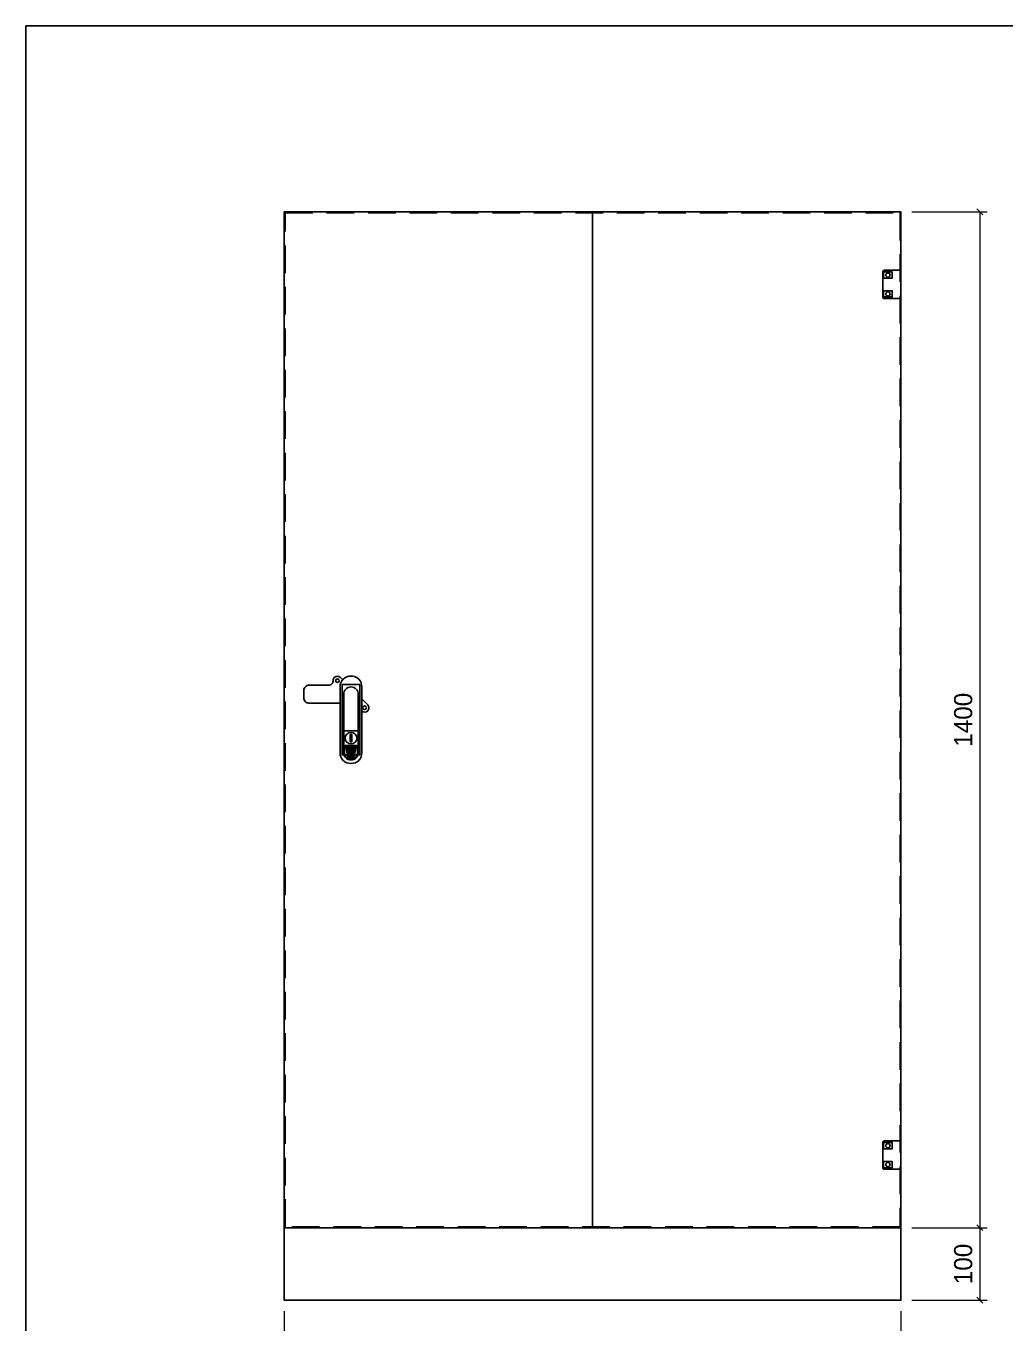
# Model space of a CAD drawing. Header units: millimetres. Extents: x 0 to 3881, y 0 to 2744.
# Drawn here: x 0 to 1349, y 957 to 2744 of the extents above; entities that cross this region are included whole.
import ezdxf
from ezdxf.enums import TextEntityAlignment as Align

# ---------------------------------------------------------------- set-up
doc = ezdxf.new("R2010")
doc.units = ezdxf.units.MM
doc.linetypes.add('HIDDENX2', pattern=[19.05, 12.7, -6.35])
doc.layers.add('DIM', color=253, linetype='Continuous')
doc.styles.add('Tahoma (Input Text)', font='tahoma.ttf')
doc.dimstyles.new('Dim-25', dxfattribs={"dimtxt": 25, "dimasz": 8, "dimexe": 10, "dimexo": 15, "dimgap": 10, "dimtad": 1, "dimdec": 0, "dimtxsty": 'Standard', "dimblk": 'OBLIQUE', "dimcen": 10, "dimclrd": 5, "dimclre": 5, "dimclrt": 3, "dimazin": 3, "dimtfac": 1, "dimtdec": 0, "dimtmove": 0, "dimatfit": 3, "dimldrblk": 'OBLIQUE', "dimlwd": 9, "dimlwe": 9})

# ---------------------------------------------------------------- blocks, each defined once
blk = doc.blocks.new('khungtenAsean2')
at = {"color": 7}
blk.add_lwpolyline([(0, 0), (2970, 0), (2970, -2100), (0, -2100)], close=True, dxfattribs=at)
at = {"color": 1, "style": 'Tahoma (Input Text)', "flags": 8}
for tag, p in [('#01', (137.1, -2021.3)), ('#03', (506.6, -2019.3)), ('#05', (1106.6, -2021.3)), ('#07', (1834.7, -2021.3)), ('#09', (2146.7, -2021.3)), ('#02', (98.5, -2081.3)), ('#04', (486.1, -2081.3)), ('#06', (1065.3, -2081.3)), ('#08', (1817.4, -2081.3)), ('#10', (2146.7, -2081.3))]:
    blk.add_attdef(tag, p, '', height=25, dxfattribs=at)
blk.add_attdef('#11', text='', height=25, dxfattribs=at).set_placement((2915, -2067.3), align=Align.CENTER)
blk = doc.blocks.new('HL044-1')
at = {"color": 1}
blk.add_lwpolyline([(2, 0), (25, 0), (25, 39), (2, 39, 0.414214), (0, 37), (0, 2, 0.414214)], format="xyb", close=True, dxfattribs=at)
for centre in [(7, 32.5), (7, 6.5)]:
    blk.add_circle(centre, 3, dxfattribs=at)
blk = doc.blocks.new('*D4')
at = {"color": 0, "linetype": 'ByBlock', "lineweight": -2}
for p, q in [((1318.7, 2484), (1310.7, 2492)), ((1310.7, 1092), (1318.7, 1084))]:
    blk.add_line(p, q, dxfattribs=at)
at = {"layer": 'Defpoints', "color": 0, "ltscale": 3, "transparency": 16777216}
for p in [(1206, 2488), (1206, 1088), (1314.7, 1088)]:
    blk.add_point(p, dxfattribs=at)
at = {"layer": 'DIM', "color": 5, "lineweight": 9, "ltscale": 3, "transparency": 16777216}
for p, q in [((1221, 2488), (1324.7, 2488)), ((1314.7, 2488), (1314.7, 1088)), ((1221, 1088), (1324.7, 1088))]:
    blk.add_line(p, q, dxfattribs=at)
at = {"layer": 'DIM', "color": 3, "ltscale": 3, "transparency": 16777216, "insert": (1291.9, 1788), "char_height": 25, "attachment_point": 5, "rotation": 90}
blk.add_mtext('1400', dxfattribs=at)
blk = doc.blocks.new('_Oblique')
at = {"color": 0, "linetype": 'ByBlock', "lineweight": -2}
blk.add_line((-0.5, -0.5), (0.5, 0.5), dxfattribs=at)
blk = doc.blocks.new('*D5')
at = {"color": 0, "linetype": 'ByBlock', "lineweight": -2}
for p, q in [((1318.7, 1084), (1310.7, 1092)), ((1310.7, 992), (1318.7, 984))]:
    blk.add_line(p, q, dxfattribs=at)
at = {"layer": 'Defpoints', "color": 0, "ltscale": 3, "transparency": 16777216}
for p in [(1206, 1088), (1206, 988), (1314.7, 988)]:
    blk.add_point(p, dxfattribs=at)
at = {"layer": 'DIM', "color": 5, "lineweight": 9, "ltscale": 3, "transparency": 16777216}
for p, q in [((1221, 1088), (1324.7, 1088)), ((1314.7, 1088), (1314.7, 988)), ((1221, 988), (1324.7, 988))]:
    blk.add_line(p, q, dxfattribs=at)
at = {"layer": 'DIM', "color": 3, "ltscale": 3, "transparency": 16777216, "insert": (1291.9, 1038), "char_height": 25, "attachment_point": 5, "rotation": 90}
blk.add_mtext('100', dxfattribs=at)
blk = doc.blocks.new('*D6')
at = {"color": 0, "linetype": 'ByBlock', "lineweight": -2}
for p, q in [((360, 898.2), (352, 890.2)), ((1202, 890.2), (1210, 898.2))]:
    blk.add_line(p, q, dxfattribs=at)
at = {"layer": 'Defpoints', "color": 0, "ltscale": 3, "transparency": 16777216}
for p in [(356, 988), (1206, 988), (1206, 894.2)]:
    blk.add_point(p, dxfattribs=at)
at = {"layer": 'DIM', "color": 5, "lineweight": 9, "ltscale": 3, "transparency": 16777216}
for p, q in [((356, 973), (356, 884.2)), ((1206, 973), (1206, 884.2)), ((356, 894.2), (1206, 894.2))]:
    blk.add_line(p, q, dxfattribs=at)
at = {"layer": 'DIM', "color": 3, "ltscale": 3, "transparency": 16777216, "insert": (781, 916.9), "char_height": 25, "attachment_point": 5}
blk.add_mtext('850', dxfattribs=at)
blk = doc.blocks.new('AB301-2-1')
at = {"linetype": 'Continuous'}
h = blk.add_hatch(dxfattribs=at)
h.set_pattern_fill('ACAD_ISO09W100', color=1, scale=0.2)
h.set_pattern_definition([(0, (-368.0181, 398.3814), (0, 1), [4.8, -0.6, 1.2, -0.6, 1.2, -0.6])])
h.paths.add_polyline_path([(-4.1, -88.5, 0.118404), (0, -89.5, 0.118404), (4.1, -88.5), (7, -72), (-7, -72)])
at = {"color": 1, "linetype": 'Continuous'}
for p, q in [((-10, -50.5), (10, -50.5)), ((-7, -72), (7, -72)), ((-7, -72), (-4.1, -88.5)), ((7, -72), (4.1, -88.5))]:
    blk.add_line(p, q, dxfattribs=at)
for points in [[(-15, -12.5), (-57.5, -12.5, -0.414214), (-65, -5), (-65, 5, -0.414214), (-57.5, 12.5), (-30.7, 12.5, 0.414214), (-24.7, 18.5), (-24.7, 18.7)], [(-24.7, 18.7, -0.198912), (-23, 23), (-23, 23, -0.414214), (-14.5, 23), (-11.3, 19.8)], [(15, -6.5), (23, -14.5, -0.414214), (23, -23), (23, -23, -0.381561), (15, -23.4, -0.381561)]]:
    blk.add_lwpolyline(points, format="xyb", dxfattribs=at)
for points in [[(0, 25), (0, 25, -0.414214), (15, 10), (15, -80.5, -0.414214), (0, -95.5), (0, -95.5, -0.414214), (-15, -80.5), (-15, 10, -0.414214)], [(0, 10, -0.414214), (10, 0), (10, -80.5, -0.414214), (0, -90.5, -0.414214), (-10, -80.5), (-10, 0, -0.414214)], [(9, -72.5), (9, -80.5, -0.414214), (0, -89.5, -0.414214), (-9, -80.5), (-9, -72.5, -0.414214), (-7, -70.5), (7, -70.5, -0.414214)]]:
    blk.add_lwpolyline(points, format="xyb", close=True, dxfattribs=at)
at = {"color": 2, "linetype": 'Continuous'}
blk.add_lwpolyline([(-12, 13.3), (12, 13.3), (12, -83.7), (-12, -83.7)], close=True, dxfattribs=at)
at = {"color": 1, "linetype": 'Continuous'}
blk.add_lwpolyline([(-1, -55.5), (1, -55.5), (1, -65.5), (-1, -65.5)], close=True, dxfattribs=at)
for centre, radius in [((-18.7, 18.7), 2.5), ((18.7, -18.7), 2.5), ((0, -60.5), 8)]:
    blk.add_circle(centre, radius, dxfattribs=at)

msp = doc.modelspace()

# ---------------------------------------------------------------- linework, layer by layer
at = {"color": 7, "ltscale": 3}
msp.add_line((781, 2488), (781, 1089.2), dxfattribs=at)
at = {"ltscale": 3}
for points in [[(356, 2488), (1206, 2488), (1206, 1088), (356, 1088)], [(356, 1088), (1206, 1088), (1206, 988), (356, 988)]]:
    msp.add_lwpolyline(points, close=True, dxfattribs=at)
at = {"linetype": 'HIDDENX2', "ltscale": 3}
msp.add_lwpolyline([(357.2, 2486.8), (1204.8, 2486.8), (1204.8, 1089.2), (357.2, 1089.2)], close=True, dxfattribs=at)
at = {"color": 2}
for points in [[(1182, 2396.7), (1194, 2396.7), (1194, 2405.2), (1182, 2405.2)], [(1182, 2370.7), (1194, 2370.7), (1194, 2379.2), (1182, 2379.2)], [(1182, 1205.2), (1194, 1205.2), (1194, 1196.7), (1182, 1196.7)], [(1182, 1179.2), (1194, 1179.2), (1194, 1170.7), (1182, 1170.7)]]:
    msp.add_lwpolyline(points, close=True, dxfattribs=at)

# ---------------------------------------------------------------- block references
at = {"color": 7, "xscale": 1.306799999998474, "yscale": 1.306799999998474, "zscale": 1.306799999998474}
msp.add_blockref('khungtenAsean2', (0, 2744.3), dxfattribs=at)
at = {"color": 7}
for name, p in [('HL044-1', (1181, 2368.5)), ('AB301-2-1', (448, 1823.2))]:
    msp.add_blockref(name, p, dxfattribs=at)
at = {"color": 7, "xscale": -1, "rotation": 180}
msp.add_blockref('HL044-1', (1181, 1207.5), dxfattribs=at)

# ---------------------------------------------------------------- dimensions: what is measured, and where the dimension line sits
at = {"layer": 'DIM', "ltscale": 3}
for base, p1, p2, picture, middle in [((1314.7, 1088), (1206, 2488), (1206, 1088), '*D4', (1291.9, 1788)), ((1314.7, 988), (1206, 1088), (1206, 988), '*D5', (1291.9, 1038))]:
    dim = msp.add_linear_dim(base=base, p1=p1, p2=p2, angle=90, dimstyle='Dim-25', dxfattribs=at)
    dim.commit()
    dim.dimension.update_dxf_attribs({"geometry": picture, "text_midpoint": middle})
dim = msp.add_linear_dim(base=(1206, 894.2), p1=(356, 988), p2=(1206, 988), dimstyle='Dim-25', dxfattribs=at)
dim.commit()
dim.dimension.update_dxf_attribs({"geometry": '*D6', "text_midpoint": (781, 916.9)})

doc.saveas('drawing.dxf')
